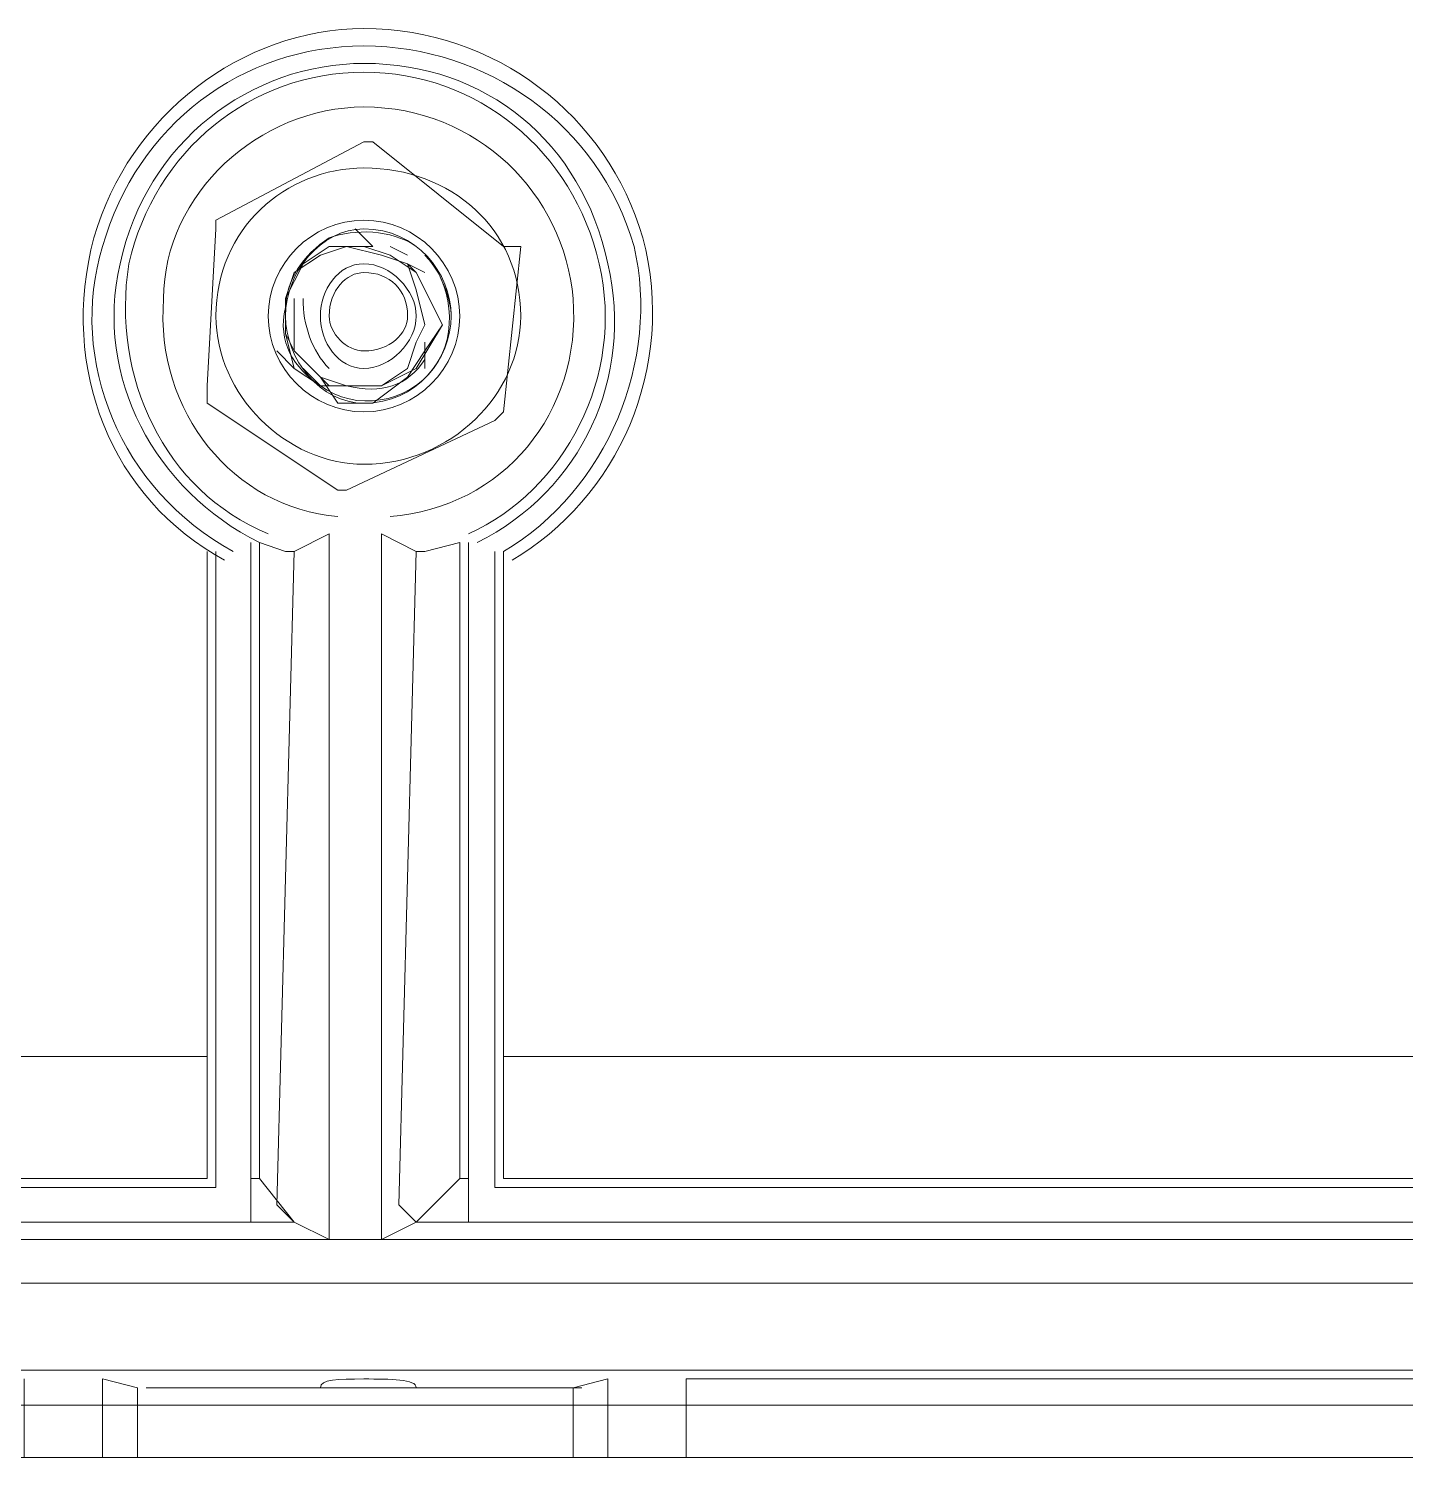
# Model space of a CAD drawing. Header units: metres. Extents: x 2999 to 3164, y 1641 to 1678.
# Drawn here: x 3006.0298 to 3006.2751, y 1652.6765 to 1652.931 of the extents above; entities that cross this region are included whole.
import ezdxf

# ---------------------------------------------------------------- set-up
doc = ezdxf.new("R2010")
doc.units = ezdxf.units.M

msp = doc.modelspace()

# ---------------------------------------------------------------- linework, layer by layer
at = {"color": 7, "linetype": 'Continuous', "lineweight": 20, "true_color": 0x000007}
msp.add_lwpolyline([(3006.11747, 1652.89224), (3006.11437, 1652.89224), (3006.09109, 1652.91086), (3006.08954, 1652.91086), (3006.06316, 1652.8969), (3006.06316, 1652.89534), (3006.0616, 1652.86741), (3006.0616, 1652.86431), (3006.08488, 1652.84879), (3006.08644, 1652.84879), (3006.11282, 1652.8612), (3006.11437, 1652.86275)], close=True, dxfattribs=at)
for points in [[(3006.09109, 1652.89224), (3006.08799, 1652.89534), (3006.08799, 1652.89534)], [(3006.08488, 1652.86431), (3006.08178, 1652.86896), (3006.07712, 1652.87362), (3006.07557, 1652.87672), (3006.07557, 1652.88293), (3006.07712, 1652.88758), (3006.08178, 1652.89069), (3006.08644, 1652.89224), (3006.09264, 1652.89069), (3006.0973, 1652.88914), (3006.09885, 1652.88448), (3006.1004, 1652.87827), (3006.09885, 1652.87517), (3006.0973, 1652.87051), (3006.09264, 1652.86741), (3006.08644, 1652.86741), (3006.08178, 1652.86896)], [(3006.09885, 1652.87051), (3006.10351, 1652.87827), (3006.09885, 1652.88758), (3006.09419, 1652.89069), (3006.08954, 1652.89224), (3006.08333, 1652.89224), (3006.07868, 1652.88914), (3006.07557, 1652.88293), (3006.07557, 1652.87672), (3006.07712, 1652.87051), (3006.08178, 1652.86741), (3006.07868, 1652.87051)], [(3006.08954, 1652.89224), (3006.09109, 1652.89224), (3006.09109, 1652.89224)], [(3006.09419, 1652.89224), (3006.0973, 1652.89069), (3006.0973, 1652.89069)], [(3006.1004, 1652.88758), (3006.0973, 1652.88914), (3006.09885, 1652.88758)], [(3006.07712, 1652.88293), (3006.07712, 1652.87362), (3006.08333, 1652.86741), (3006.09264, 1652.86741), (3006.09885, 1652.87051)], [(3006.10351, 1652.87827), (3006.1004, 1652.87362), (3006.0973, 1652.86896), (3006.09109, 1652.86431), (3006.08488, 1652.86431)], [(3006.1004, 1652.87517), (3006.1004, 1652.87051), (3006.1004, 1652.87051)], [(3006.07712, 1652.87051), (3006.07402, 1652.87362), (3006.07402, 1652.87362)], [(3006.08333, 1652.86741), (3006.08178, 1652.86741), (3006.08178, 1652.86741)], [(3006.08333, 1652.84103), (3006.07712, 1652.83792), (3006.07557, 1652.83792), (3006.07092, 1652.83947)], [(3006.08333, 1652.84103), (3006.08333, 1652.71532), (3006.08333, 1652.71532)], [(3006.09264, 1652.84103), (3006.09885, 1652.83792), (3006.1004, 1652.83792), (3006.10661, 1652.83947)], [(3006.09264, 1652.71532), (3006.09264, 1652.84103), (3006.09264, 1652.84103)], [(3006.06936, 1652.74791), (3006.06936, 1652.83947), (3006.06936, 1652.83947)], [(3006.07712, 1652.71842), (3006.07092, 1652.72618), (3006.07092, 1652.83947)], [(3006.10661, 1652.83947), (3006.10661, 1652.72618), (3006.09885, 1652.71842)], [(3006.10816, 1652.83947), (3006.10816, 1652.74791), (3006.10816, 1652.74791)], [(3006.0616, 1652.83792), (3006.0616, 1652.72618), (3006.0616, 1652.72618)], [(3006.06316, 1652.83792), (3006.06316, 1652.72463), (3006.06316, 1652.72463)], [(3006.07712, 1652.71842), (3006.07402, 1652.72153), (3006.07712, 1652.83792)], [(3006.09885, 1652.71842), (3006.09575, 1652.72153), (3006.09885, 1652.83792)], [(3006.11282, 1652.83792), (3006.11282, 1652.72463), (3006.11282, 1652.72463)], [(3006.11437, 1652.83792), (3006.11437, 1652.72618), (3006.11437, 1652.72618)], [(3005.53549, 1652.74791), (3006.0616, 1652.74791), (3006.0616, 1652.74791)], [(3006.06936, 1652.74791), (3006.06936, 1652.71842), (3005.55101, 1652.71842)], [(3006.10816, 1652.71842), (3006.10816, 1652.74791), (3006.10816, 1652.74791)], [(3006.10816, 1652.71842), (3006.62496, 1652.71842), (3006.64979, 1652.74791)], [(3006.11437, 1652.74791), (3006.63893, 1652.74791), (3006.63893, 1652.74791)], [(3005.55101, 1652.72463), (3006.06316, 1652.72463), (3006.06316, 1652.72463)], [(3005.55257, 1652.72618), (3006.0616, 1652.72618), (3006.0616, 1652.72618)], [(3006.06936, 1652.72618), (3006.07092, 1652.72618), (3006.07092, 1652.72618)], [(3006.10661, 1652.72618), (3006.10816, 1652.72618), (3006.10816, 1652.72618)], [(3006.11282, 1652.72463), (3006.62341, 1652.72463), (3006.62341, 1652.72463)], [(3006.11437, 1652.72618), (3006.62186, 1652.72618), (3006.62186, 1652.72618)], [(3006.07712, 1652.71842), (3006.06936, 1652.71842), (3006.06936, 1652.71842)], [(3006.07712, 1652.71842), (3006.08333, 1652.71532), (3006.08333, 1652.71532)], [(3006.09885, 1652.71842), (3006.09264, 1652.71532), (3006.08333, 1652.71532)], [(3006.10816, 1652.71842), (3006.09885, 1652.71842), (3006.09885, 1652.71842)], [(3006.64514, 1652.71532), (3005.53239, 1652.71532), (3005.53239, 1652.71532)], [(3005.53084, 1652.70756), (3006.64514, 1652.70756), (3006.64203, 1652.71066)], [(3006.64514, 1652.70756), (3005.53239, 1652.70756), (3005.53239, 1652.70756)], [(3006.14696, 1652.69049), (3006.70877, 1652.69049), (3006.70721, 1652.69204), (3005.46876, 1652.69204)], [(3006.02901, 1652.69049), (3006.02901, 1652.67652), (3006.04298, 1652.67652)], [(3006.04298, 1652.69049), (3006.04919, 1652.68894), (3006.04919, 1652.68894)], [(3006.04298, 1652.69049), (3006.04298, 1652.67652), (3006.04919, 1652.67652)], [(3006.04919, 1652.68894), (3006.04919, 1652.67652), (3006.12679, 1652.67652)], [(3006.12679, 1652.68894), (3006.13299, 1652.69049), (3006.13299, 1652.69049)], [(3006.13299, 1652.69049), (3006.13299, 1652.67652), (3006.12679, 1652.67652)], [(3006.12679, 1652.68894), (3006.12679, 1652.67652), (3006.12679, 1652.67652)], [(3006.14696, 1652.69049), (3006.14696, 1652.67652), (3006.13299, 1652.67652)], [(3006.61875, 1652.68583), (3005.55877, 1652.68583), (3005.55877, 1652.68583)], [(3005.4579, 1652.67652), (3006.72118, 1652.67652), (3006.72118, 1652.67652)], [(3006.72118, 1652.67652), (3006.14696, 1652.67652), (3006.14696, 1652.67652)]]:
    msp.add_lwpolyline(points, dxfattribs=at)
for points, knots in [([(3006.11592, 1652.83637), (3006.13455, 1652.84723), (3006.14541, 1652.87051), (3006.1392, 1652.89379), (3006.1392, 1652.89379), (3006.13299, 1652.91552), (3006.11282, 1652.93104), (3006.08954, 1652.93104), (3006.08954, 1652.93104), (3006.06781, 1652.93104), (3006.04764, 1652.91552), (3006.04143, 1652.89379), (3006.04143, 1652.89379), (3006.03522, 1652.87051), (3006.04453, 1652.84723), (3006.06471, 1652.83637)], [0, 0, 0, 0, 0.0625, 0.0625, 0.0625, 0.062501, 0.125, 0.125, 0.125, 0.125001, 0.1875, 0.1875, 0.1875, 0.187501, 1, 1, 1, 1]), ([(3006.11437, 1652.83792), (3006.13299, 1652.84879), (3006.14231, 1652.87207), (3006.13765, 1652.89224), (3006.13765, 1652.89224), (3006.13144, 1652.91397), (3006.11127, 1652.92794), (3006.08954, 1652.92794), (3006.08954, 1652.92794), (3006.06781, 1652.92794), (3006.04919, 1652.91397), (3006.04298, 1652.89224), (3006.04298, 1652.89224), (3006.03677, 1652.87207), (3006.04608, 1652.84879), (3006.06626, 1652.83792)], [0, 0, 0, 0, 0.0625, 0.0625, 0.0625, 0.062501, 0.125, 0.125, 0.125, 0.125001, 0.1875, 0.1875, 0.1875, 0.187501, 1, 1, 1, 1]), ([(3006.10971, 1652.83947), (3006.12834, 1652.84879), (3006.13765, 1652.86896), (3006.13299, 1652.88914), (3006.13299, 1652.88914), (3006.12834, 1652.91086), (3006.11127, 1652.92483), (3006.08954, 1652.92483), (3006.08954, 1652.92483), (3006.06936, 1652.92483), (3006.05074, 1652.91086), (3006.04608, 1652.88914), (3006.04608, 1652.88914), (3006.04143, 1652.86896), (3006.05229, 1652.84879), (3006.07092, 1652.83947)], [0, 0, 0, 0, 0.0625, 0.0625, 0.0625, 0.062501, 0.125, 0.125, 0.125, 0.125001, 0.1875, 0.1875, 0.1875, 0.187501, 1, 1, 1, 1]), ([(3006.10816, 1652.84103), (3006.12523, 1652.84879), (3006.1361, 1652.86896), (3006.13144, 1652.88914), (3006.13144, 1652.88914), (3006.12679, 1652.90931), (3006.10971, 1652.92328), (3006.08954, 1652.92328), (3006.08954, 1652.92328), (3006.06936, 1652.92328), (3006.05229, 1652.90931), (3006.04764, 1652.88914), (3006.04764, 1652.88914), (3006.04453, 1652.86896), (3006.05384, 1652.84879), (3006.07247, 1652.84103)], [0, 0, 0, 0, 0.0625, 0.0625, 0.0625, 0.062501, 0.125, 0.125, 0.125, 0.125001, 0.1875, 0.1875, 0.1875, 0.187501, 1, 1, 1, 1]), ([(3006.09419, 1652.84413), (3006.11437, 1652.84568), (3006.12834, 1652.86275), (3006.12679, 1652.88293), (3006.12679, 1652.88293), (3006.12523, 1652.90155), (3006.10971, 1652.91707), (3006.08954, 1652.91707), (3006.08954, 1652.91707), (3006.07092, 1652.91707), (3006.05384, 1652.90155), (3006.05384, 1652.88293), (3006.05384, 1652.88293), (3006.05229, 1652.86275), (3006.06626, 1652.84568), (3006.08488, 1652.84413)], [0, 0, 0, 0, 0.0625, 0.0625, 0.0625, 0.062501, 0.125, 0.125, 0.125, 0.125001, 0.1875, 0.1875, 0.1875, 0.187501, 1, 1, 1, 1]), ([(3006.11747, 1652.87983), (3006.11747, 1652.89534), (3006.10506, 1652.90621), (3006.08954, 1652.90621), (3006.08954, 1652.90621), (3006.07557, 1652.90621), (3006.06316, 1652.89534), (3006.06316, 1652.87983), (3006.06316, 1652.87983), (3006.06316, 1652.86586), (3006.07557, 1652.85344), (3006.08954, 1652.85344), (3006.08954, 1652.85344), (3006.10506, 1652.85344), (3006.11747, 1652.86586), (3006.11747, 1652.87983)], [0, 0, 0, 0, 0.0625, 0.0625, 0.0625, 0.062501, 0.125, 0.125, 0.125, 0.125001, 0.1875, 0.1875, 0.1875, 0.187501, 1, 1, 1, 1]), ([(3006.10661, 1652.87983), (3006.10661, 1652.88914), (3006.09885, 1652.8969), (3006.08954, 1652.8969), (3006.08954, 1652.8969), (3006.08023, 1652.8969), (3006.07247, 1652.88914), (3006.07247, 1652.87983), (3006.07247, 1652.87983), (3006.07247, 1652.87051), (3006.08023, 1652.86275), (3006.08954, 1652.86275), (3006.08954, 1652.86275), (3006.09885, 1652.86275), (3006.10661, 1652.87051), (3006.10661, 1652.87983)], [0, 0, 0, 0, 0.0625, 0.0625, 0.0625, 0.062501, 0.125, 0.125, 0.125, 0.125001, 0.1875, 0.1875, 0.1875, 0.187501, 1, 1, 1, 1]), ([(3006.09885, 1652.89224), (3006.09419, 1652.89534), (3006.08799, 1652.89534), (3006.08333, 1652.89379), (3006.08333, 1652.89379), (3006.07868, 1652.89069), (3006.07557, 1652.88603), (3006.07557, 1652.88138), (3006.07557, 1652.88138), (3006.07402, 1652.87517), (3006.07712, 1652.87051), (3006.08178, 1652.86741)], [0, 0, 0, 0, 0.083333, 0.083333, 0.083333, 0.083334, 0.166667, 0.166667, 0.166667, 0.166668, 1, 1, 1, 1]), ([(3006.10506, 1652.87983), (3006.10506, 1652.88758), (3006.09885, 1652.89534), (3006.08954, 1652.89534), (3006.08954, 1652.89534), (3006.08178, 1652.89534), (3006.07557, 1652.88758), (3006.07557, 1652.87983), (3006.07557, 1652.87983), (3006.07557, 1652.87207), (3006.08178, 1652.86431), (3006.08954, 1652.86431), (3006.08954, 1652.86431), (3006.09885, 1652.86431), (3006.10506, 1652.87207), (3006.10506, 1652.87983)], [0, 0, 0, 0, 0.0625, 0.0625, 0.0625, 0.062501, 0.125, 0.125, 0.125, 0.125001, 0.1875, 0.1875, 0.1875, 0.187501, 1, 1, 1, 1]), ([(3006.08178, 1652.86741), (3006.08799, 1652.86275), (3006.0973, 1652.86431), (3006.10195, 1652.87051), (3006.10195, 1652.87051), (3006.10661, 1652.87672), (3006.10506, 1652.88603), (3006.1004, 1652.89069)], [0, 0, 0, 0, 0.125, 0.125, 0.125, 0.125001, 1, 1, 1, 1]), ([(3006.09885, 1652.87983), (3006.09885, 1652.88448), (3006.09419, 1652.88914), (3006.08954, 1652.88914), (3006.08954, 1652.88914), (3006.08488, 1652.88914), (3006.08178, 1652.88448), (3006.08178, 1652.87983), (3006.08178, 1652.87983), (3006.08178, 1652.87517), (3006.08488, 1652.87051), (3006.08954, 1652.87051), (3006.08954, 1652.87051), (3006.09419, 1652.87051), (3006.09885, 1652.87517), (3006.09885, 1652.87983)], [0, 0, 0, 0, 0.0625, 0.0625, 0.0625, 0.062501, 0.125, 0.125, 0.125, 0.125001, 0.1875, 0.1875, 0.1875, 0.187501, 1, 1, 1, 1]), ([(3006.0973, 1652.87983), (3006.0973, 1652.88448), (3006.09419, 1652.88758), (3006.08954, 1652.88758), (3006.08954, 1652.88758), (3006.08644, 1652.88758), (3006.08333, 1652.88448), (3006.08333, 1652.87983), (3006.08333, 1652.87983), (3006.08333, 1652.87672), (3006.08644, 1652.87362), (3006.08954, 1652.87362), (3006.08954, 1652.87362), (3006.09419, 1652.87362), (3006.0973, 1652.87672), (3006.0973, 1652.87983)], [0, 0, 0, 0, 0.0625, 0.0625, 0.0625, 0.062501, 0.125, 0.125, 0.125, 0.125001, 0.1875, 0.1875, 0.1875, 0.187501, 1, 1, 1, 1]), ([(3006.05074, 1652.68894), (3006.05384, 1652.68894), (3006.06936, 1652.68894), (3006.08954, 1652.68894), (3006.08954, 1652.68894), (3006.10971, 1652.68894), (3006.12679, 1652.68894), (3006.12834, 1652.68894)], [0, 0, 0, 0, 0.125, 0.125, 0.125, 0.125001, 1, 1, 1, 1]), ([(3006.09885, 1652.68894), (3006.09885, 1652.69049), (3006.09419, 1652.69049), (3006.08954, 1652.69049), (3006.08954, 1652.69049), (3006.08488, 1652.69049), (3006.08178, 1652.69049), (3006.08178, 1652.68894), (3006.08178, 1652.68894), (3006.08178, 1652.68894), (3006.08488, 1652.68894), (3006.08954, 1652.68894), (3006.08954, 1652.68894), (3006.09419, 1652.68894), (3006.09885, 1652.68894), (3006.09885, 1652.68894)], [0, 0, 0, 0, 0.0625, 0.0625, 0.0625, 0.062501, 0.125, 0.125, 0.125, 0.125001, 0.1875, 0.1875, 0.1875, 0.187501, 1, 1, 1, 1])]:
    msp.add_open_spline(points, degree=3, knots=knots, dxfattribs=at)
for points in [[(3006.10506, 1652.87983), (3006.10506, 1652.88293), (3006.10351, 1652.88603), (3006.10195, 1652.88914)], [(3006.07868, 1652.88293), (3006.07868, 1652.87827), (3006.08023, 1652.87362), (3006.08333, 1652.87051)], [(3006.08644, 1652.86741), (3006.09264, 1652.86586), (3006.0973, 1652.86741), (3006.1004, 1652.87207)], [(3006.04453, 1652.69204), (3006.04453, 1652.69204), (3006.03832, 1652.69204), (3006.03056, 1652.69204)], [(3006.14696, 1652.69204), (3006.1392, 1652.69204), (3006.13299, 1652.69204), (3006.13299, 1652.69204)]]:
    msp.add_open_spline(points, degree=3, dxfattribs=at)

doc.saveas('drawing.dxf')
